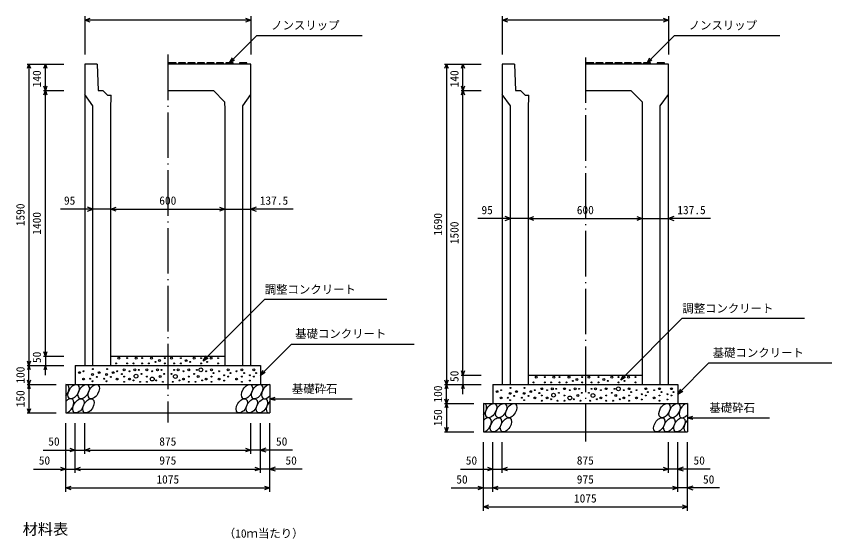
# Model space of a CAD drawing. Units: millimetres, scale not verified. Extents: x -16800 to 16800, y -5940 to 5940.
# Drawn here: x 7483 to 11780, y -2730 to 25 of the extents above; entities that cross this region are included whole.
import ezdxf
from ezdxf.enums import TextEntityAlignment as Align

# ---------------------------------------------------------------- set-up
doc = ezdxf.new("R2010")
doc.units = ezdxf.units.MM
doc.header["$LTSCALE"] = 20
doc.linetypes.add('LONG_DASHED_DOTTED', pattern=[15.25, 12, -1.5, 0.25, -1.5])
for name, color, linetype, lineweight in [('0-0_DIM', 7, 'Continuous', 25), ('0-2_HATCH', 6, 'Continuous', 25), ('0-5_OUTLINE', 3, 'Continuous', 25), ('0-6_TXT', 7, 'Continuous', 25)]:
    doc.layers.add(name, color=color, linetype=linetype, lineweight=lineweight)
doc.styles.add('ＭＳ ゴシック', font='')
doc.styles.get('ＭＳ ゴシック').set_extended_font_data('MS Gothic')

msp = doc.modelspace()

# ---------------------------------------------------------------- linework, layer by layer
at = {"layer": '0-0_DIM'}
for p, q in [((7844.28, 25.08), (7844.28, -176.66)), ((8719.28, 5.08), (7844.28, 5.08)), ((8719.28, 25.08), (8719.28, -176.66)), ((10044.28, 25.08), (10044.28, -176.66)), ((10919.28, 5.08), (10044.28, 5.08)), ((10919.28, 25.08), (10919.28, -176.66)), ((8606.78, -220.16), (8748.99, -77.95)), ((9305.88, -77.95), (8748.99, -77.95)), ((10806.78, -220.16), (10948.99, -77.95)), ((11505.88, -77.95), (10948.99, -77.95)), ((8606.78, -220.16), (8621.78, -194.18)), ((8606.78, -220.16), (8632.76, -205.16)), ((10806.78, -220.16), (10821.78, -194.18)), ((10806.78, -220.16), (10832.76, -205.16)), ((7540.08, -226.66), (7733.41, -226.66)), ((7550.08, -226.66), (7550.08, -1816.66)), ((7636.75, -366.66), (7636.75, -226.66)), ((9740.08, -226.66), (9933.41, -226.66)), ((9750.08, -226.66), (9750.08, -1916.66)), ((9836.75, -366.66), (9836.75, -226.66)), ((7626.75, -366.66), (7733.41, -366.66)), ((7636.75, -1766.66), (7636.75, -366.66)), ((9826.75, -366.66), (9933.41, -366.66)), ((9836.75, -1866.66), (9836.75, -366.66)), ((7886.78, -991.66), (7716.09, -991.66)), ((7981.78, -991.66), (7886.78, -991.66)), ((7981.78, -991.66), (8581.78, -991.66)), ((8581.78, -991.66), (8719.28, -991.66)), ((8942.05, -991.66), (8719.28, -991.66)), ((10086.78, -1041.66), (9916.1, -1041.66)), ((10181.78, -1041.66), (10086.78, -1041.66)), ((10181.78, -1041.66), (10781.78, -1041.66)), ((10781.78, -1041.66), (10919.28, -1041.66)), ((11142.05, -1041.66), (10919.28, -1041.66)), ((8932.94, -1703.01), (8769.28, -1866.66)), ((8932.94, -1703.01), (9579.81, -1703.01)), ((7626.75, -1766.66), (7733.41, -1766.66)), ((7636.75, -1766.66), (7636.75, -1816.66)), ((8468.1, -1791.66), (8483.1, -1765.68)), ((8468.1, -1791.66), (8494.08, -1776.66)), ((11132.94, -1803.01), (10969.28, -1966.66)), ((11132.94, -1803.01), (11779.81, -1803.01)), ((7540.08, -1816.66), (7733.41, -1816.66)), ((7550.08, -1916.66), (7550.08, -1816.66)), ((7636.75, -1866.66), (7636.75, -1816.66)), ((8769.28, -1866.66), (8784.28, -1840.68)), ((8769.28, -1866.66), (8795.26, -1851.66)), ((9826.75, -1866.66), (9933.41, -1866.66)), ((9836.75, -1866.66), (9836.75, -1916.66)), ((10668.1, -1891.66), (10683.1, -1865.68)), ((10668.1, -1891.66), (10694.08, -1876.66)), ((7540.08, -1916.66), (7694.28, -1916.66)), ((7550.08, -1916.66), (7550.08, -2066.66)), ((9740.08, -1916.66), (9933.41, -1916.66)), ((9750.08, -2016.66), (9750.08, -1916.66)), ((9836.75, -1966.66), (9836.75, -1916.66)), ((10969.28, -1966.66), (10984.28, -1940.68)), ((10969.28, -1966.66), (10995.26, -1951.66)), ((8819.28, -1991.66), (8848.26, -1983.9)), ((8819.28, -1991.66), (9252.6, -1991.66)), ((8819.28, -1991.66), (8848.26, -1999.43)), ((9740.08, -2016.66), (9894.28, -2016.66)), ((9750.08, -2016.66), (9750.08, -2166.66)), ((7540.08, -2066.66), (7694.28, -2066.66)), ((11019.28, -2091.66), (11048.26, -2083.9)), ((11019.28, -2091.66), (11452.6, -2091.66)), ((11019.28, -2091.66), (11048.26, -2099.43)), ((7744.28, -2482.18), (7744.28, -2119.83)), ((7794.28, -2382.18), (7794.28, -2119.83)), ((7844.28, -2282.18), (7844.28, -2119.83)), ((8719.28, -2282.18), (8719.28, -2119.83)), ((8769.28, -2382.18), (8769.28, -2119.83)), ((8819.28, -2482.18), (8819.28, -2119.83)), ((9740.08, -2166.66), (9894.28, -2166.66)), ((9944.28, -2582.18), (9944.28, -2219.83)), ((9994.28, -2482.18), (9994.28, -2219.83)), ((10044.28, -2382.18), (10044.28, -2219.83)), ((10919.28, -2382.18), (10919.28, -2219.83)), ((10969.28, -2482.18), (10969.28, -2219.83)), ((11019.28, -2582.18), (11019.28, -2219.83)), ((7624.28, -2262.18), (7844.28, -2262.18)), ((7844.28, -2262.18), (8719.28, -2262.18)), ((8939.28, -2262.18), (8719.28, -2262.18)), ((7574.28, -2362.18), (7794.28, -2362.18)), ((7794.28, -2362.18), (8769.28, -2362.18)), ((8989.28, -2362.18), (8769.28, -2362.18)), ((9824.28, -2362.18), (10044.28, -2362.18)), ((10044.28, -2362.18), (10919.28, -2362.18)), ((11139.28, -2362.18), (10919.28, -2362.18)), ((7744.28, -2462.18), (8819.28, -2462.18)), ((9774.28, -2462.18), (9994.28, -2462.18)), ((9994.28, -2462.18), (10969.28, -2462.18)), ((11189.28, -2462.18), (10969.28, -2462.18)), ((9944.28, -2562.18), (11019.28, -2562.18))]:
    msp.add_line(p, q, dxfattribs=at)
at = {"layer": '0-0_DIM', "linetype": 'LONG_DASHED_DOTTED'}
for p, q in [((8281.78, -176.66), (8281.78, -2116.66)), ((10481.78, -191.66), (10481.78, -2216.66))]:
    msp.add_line(p, q, dxfattribs=at)
at = {"layer": '0-0_DIM'}
for points in [[(7872.51, -5.18), (7844.32, 5.08), (7872.51, 15.34)], [(8691.13, 15.34), (8719.32, 5.08), (8691.13, -5.18)], [(10072.51, -5.18), (10044.32, 5.08), (10072.51, 15.34)], [(10891.13, 15.34), (10919.32, 5.08), (10891.13, -5.18)], [(7541.87, -249.21), (7550.08, -226.66), (7558.29, -249.21)], [(7628.54, -249.21), (7636.75, -226.66), (7644.96, -249.21)], [(9741.87, -249.21), (9750.08, -226.66), (9758.29, -249.21)], [(9828.54, -249.21), (9836.75, -226.66), (9844.96, -249.21)], [(7644.96, -344.11), (7636.75, -366.66), (7628.54, -344.11)], [(7628.54, -389.21), (7636.75, -366.66), (7644.96, -389.21)], [(9844.96, -344.11), (9836.75, -366.66), (9828.54, -344.11)], [(9828.54, -389.21), (9836.75, -366.66), (9844.96, -389.21)], [(7858.59, -1001.92), (7886.78, -991.66), (7858.59, -981.4)], [(8009.97, -1001.92), (7981.78, -991.66), (8009.97, -981.4)], [(8553.59, -981.4), (8581.78, -991.66), (8553.59, -1001.92)], [(8747.47, -981.4), (8719.28, -991.66), (8747.47, -1001.92)], [(10058.59, -1051.92), (10086.78, -1041.66), (10058.59, -1031.4)], [(10209.97, -1051.92), (10181.78, -1041.66), (10209.97, -1031.4)], [(10753.59, -1031.4), (10781.78, -1041.66), (10753.59, -1051.92)], [(10947.47, -1031.4), (10919.28, -1041.66), (10947.47, -1051.92)], [(8468.1, -1791.66), (8792.57, -1467.2), (9436.12, -1467.2)], [(10668.1, -1891.66), (10992.57, -1567.2), (11636.12, -1567.2)], [(7644.96, -1744.11), (7636.75, -1766.66), (7628.54, -1744.11)], [(7558.29, -1794.11), (7550.08, -1816.66), (7541.87, -1794.11)], [(7558.29, -1839.21), (7550.08, -1816.66), (7541.87, -1839.21)], [(7644.96, -1839.21), (7636.75, -1816.66), (7628.54, -1839.21)], [(9844.96, -1844.11), (9836.75, -1866.66), (9828.54, -1844.11)], [(7558.29, -1894.11), (7550.08, -1916.66), (7541.87, -1894.11)], [(7558.29, -1939.21), (7550.08, -1916.66), (7541.87, -1939.21)], [(9758.29, -1894.11), (9750.08, -1916.66), (9741.87, -1894.11)], [(9758.29, -1939.21), (9750.08, -1916.66), (9741.87, -1939.21)], [(9844.96, -1939.21), (9836.75, -1916.66), (9828.54, -1939.21)], [(9758.29, -1994.11), (9750.08, -2016.66), (9741.87, -1994.11)], [(9758.29, -2039.21), (9750.08, -2016.66), (9741.87, -2039.21)], [(7558.29, -2044.11), (7550.08, -2066.66), (7541.87, -2044.11)], [(9758.29, -2144.11), (9750.08, -2166.66), (9741.87, -2144.11)], [(7766.09, -2251.91), (7794.28, -2262.18), (7766.09, -2272.44)], [(7872.47, -2272.44), (7844.28, -2262.18), (7872.47, -2251.91)], [(8691.09, -2251.91), (8719.28, -2262.18), (8691.09, -2272.44)], [(8797.47, -2251.91), (8769.28, -2262.18), (8797.47, -2272.44)], [(7716.09, -2351.91), (7744.28, -2362.18), (7716.09, -2372.44)], [(7822.47, -2372.44), (7794.28, -2362.18), (7822.47, -2351.91)], [(8741.09, -2351.91), (8769.28, -2362.18), (8741.09, -2372.44)], [(8847.47, -2351.91), (8819.28, -2362.18), (8847.47, -2372.44)], [(9966.09, -2351.91), (9994.28, -2362.18), (9966.09, -2372.44)], [(10072.47, -2372.44), (10044.28, -2362.18), (10072.47, -2351.91)], [(10891.09, -2351.91), (10919.28, -2362.18), (10891.09, -2372.44)], [(10997.47, -2351.91), (10969.28, -2362.18), (10997.47, -2372.44)], [(7772.47, -2472.44), (7744.28, -2462.18), (7772.47, -2451.91)], [(8791.09, -2451.91), (8819.28, -2462.18), (8791.09, -2472.44)], [(9916.09, -2451.91), (9944.28, -2462.18), (9916.09, -2472.44)], [(10022.47, -2472.44), (9994.28, -2462.18), (10022.47, -2451.91)], [(10941.09, -2451.91), (10969.28, -2462.18), (10941.09, -2472.44)], [(11047.47, -2451.91), (11019.28, -2462.18), (11047.47, -2472.44)], [(9972.47, -2572.44), (9944.28, -2562.18), (9972.47, -2551.91)], [(10991.09, -2551.91), (11019.28, -2562.18), (10991.09, -2572.44)]]:
    msp.add_lwpolyline(points, dxfattribs=at)
at = {"layer": '0-2_HATCH'}
for p, q in [((8326.78, -226.66), (8325.78, -220.16)), ((8376.78, -226.66), (8375.78, -220.16)), ((8426.78, -226.66), (8425.78, -220.16)), ((8476.78, -226.66), (8475.78, -220.16)), ((8526.78, -226.66), (8525.78, -220.16)), ((8576.78, -226.66), (8575.78, -220.16)), ((8626.78, -226.66), (8625.78, -220.16)), ((8699.28, -226.66), (8698.28, -220.16)), ((10526.78, -226.66), (10525.78, -220.16)), ((10576.78, -226.66), (10575.78, -220.16)), ((10626.78, -226.66), (10625.78, -220.16)), ((10676.78, -226.66), (10675.78, -220.16)), ((10726.78, -226.66), (10725.78, -220.16)), ((10776.78, -226.66), (10775.78, -220.16)), ((10826.78, -226.66), (10825.78, -220.16)), ((10899.28, -226.66), (10898.28, -220.16))]:
    msp.add_line(p, q, dxfattribs=at)
for points in [[(8325.78, -220.16), (8287.78, -220.16), (8286.78, -226.66)], [(8375.78, -220.16), (8337.78, -220.16), (8336.78, -226.66)], [(8425.78, -220.16), (8387.78, -220.16), (8386.78, -226.66)], [(8475.78, -220.16), (8437.78, -220.16), (8436.78, -226.66)], [(8525.78, -220.16), (8487.78, -220.16), (8486.78, -226.66)], [(8575.78, -220.16), (8537.78, -220.16), (8536.78, -226.66)], [(8625.78, -220.16), (8587.78, -220.16), (8586.78, -226.66)], [(8698.28, -220.16), (8660.28, -220.16), (8659.28, -226.66)], [(10525.78, -220.16), (10487.78, -220.16), (10486.78, -226.66)], [(10575.78, -220.16), (10537.78, -220.16), (10536.78, -226.66)], [(10625.78, -220.16), (10587.78, -220.16), (10586.78, -226.66)], [(10675.78, -220.16), (10637.78, -220.16), (10636.78, -226.66)], [(10725.78, -220.16), (10687.78, -220.16), (10686.78, -226.66)], [(10775.78, -220.16), (10737.78, -220.16), (10736.78, -226.66)], [(10825.78, -220.16), (10787.78, -220.16), (10786.78, -226.66)], [(10898.28, -220.16), (10860.28, -220.16), (10859.28, -226.66)]]:
    msp.add_lwpolyline(points, dxfattribs=at)
for centre, radius in [((8009.45, -1805.36), 2.5), ((8023.47, -1777.35), 5), ((8067.57, -1777.35), 2.5), ((8067.57, -1805.36), 2.5), ((8101.28, -1805.36), 2.5), ((8115.3, -1777.35), 5), ((8145.75, -1777.35), 2.5), ((8145.75, -1805.36), 2.5), ((8181.64, -1805.36), 2.5), ((8195.66, -1777.35), 5), ((8216.69, -1797.48), 2.5), ((8237.71, -1790.48), 5), ((8265.75, -1777.35), 2.5), ((8265.75, -1805.36), 2.5), ((8300.92, -1777.63), 5), ((8314.94, -1805.65), 2.5), ((8350.82, -1777.63), 2.5), ((8350.82, -1805.65), 2.5), ((8378.86, -1790.76), 5), ((8399.89, -1797.77), 2.5), ((8420.92, -1777.63), 5), ((8457.14, -1777.63), 2.5), ((8457.14, -1805.65), 2.5), ((8488.32, -1797.77), 2.5), ((8509.35, -1777.63), 5), ((8546.35, -1777.63), 2.5), ((8546.35, -1805.65), 2.5), ((7838.09, -1846.49), 2.5), ((7887.52, -1834.84), 2.5), ((7961.86, -1834.84), 2.5), ((8015.47, -1846.49), 2.5), ((8051.75, -1838.61), 5), ((8079.79, -1846.49), 2.5), ((8107.82, -1839.48), 5), ((8128.86, -1839.48), 2.5), ((8171.75, -1838.61), 5), ((8199.79, -1846.49), 2.5), ((8227.82, -1839.48), 5), ((8248.86, -1839.48), 2.5), ((8314.71, -1839.48), 2.5), ((8335.74, -1839.48), 5), ((8363.78, -1846.49), 2.5), ((8391.82, -1838.61), 5), ((8434.71, -1839.48), 2.5), ((8455.74, -1839.48), 10), ((8483.78, -1846.49), 2.5), ((8511.82, -1838.61), 5), ((8551.72, -1846.49), 2.5), ((8599.9, -1838.61), 5), ((8644.51, -1846.49), 2.5), ((8672.55, -1838.61), 5), ((8735.3, -1838.61), 5), ((7816.52, -1854.11), 5), ((7838.09, -1887.63), 5), ((7872.66, -1886.14), 2.5), ((7885.08, -1863.35), 5), ((7907.15, -1876.9), 2.5), ((7919.56, -1854.11), 5), ((7947, -1886.14), 2.5), ((7959.41, -1863.35), 5), ((7981.48, -1876.9), 2.5), ((7993.9, -1854.11), 5), ((8015.47, -1887.63), 5), ((8039.33, -1861.4), 2.5), ((8051.75, -1874.5), 2.5), ((8079.79, -1887.63), 5), ((8114.36, -1872.5), 10), ((8142.87, -1860.49), 2.5), ((8171.75, -1874.5), 2.5), ((8199.79, -1887.63), 10), ((8241.84, -1874.5), 5), ((8262.87, -1860.49), 2.5), ((8300.69, -1860.49), 2.5), ((8321.72, -1874.5), 10), ((8363.78, -1887.63), 5), ((8391.82, -1874.5), 2.5), ((8420.69, -1860.49), 2.5), ((8441.72, -1874.5), 5), ((8483.78, -1887.63), 5), ((8511.82, -1874.5), 2.5), ((8523.16, -1856.18), 2.5), ((8551.72, -1887.63), 5), ((8578.58, -1867.7), 2.5), ((8599.9, -1874.5), 2.5), ((8611.24, -1856.18), 2.5), ((8644.51, -1887.63), 5), ((8672.55, -1874.5), 2.5), ((8683.89, -1856.18), 2.5), ((8713.97, -1867.7), 2.5), ((8735.3, -1874.5), 2.5), ((8746.64, -1856.18), 2.5), ((10223.47, -1877.35), 5), ((10267.57, -1877.35), 2.5), ((10315.3, -1877.35), 5), ((10345.75, -1877.35), 2.5), ((10395.66, -1877.35), 5), ((10437.71, -1890.48), 5), ((10465.75, -1877.35), 2.5), ((10500.92, -1877.63), 5), ((10550.82, -1877.63), 2.5), ((10578.86, -1890.76), 5), ((10620.92, -1877.63), 5), ((10657.14, -1877.63), 2.5), ((10709.35, -1877.63), 5), ((10746.35, -1877.63), 2.5), ((7885.08, -1899.24), 2.5), ((7959.41, -1899.24), 2.5), ((8051.75, -1902.51), 2.5), ((8100.82, -1894.64), 2.5), ((8135.86, -1902.51), 2.5), ((8171.75, -1902.51), 2.5), ((8220.82, -1894.64), 2.5), ((8255.86, -1902.51), 2.5), ((8307.7, -1902.51), 2.5), ((8342.75, -1894.64), 2.5), ((8391.82, -1902.51), 2.5), ((8427.7, -1902.51), 2.5), ((8462.75, -1894.64), 2.5), ((8511.82, -1902.51), 2.5), ((8578.58, -1895.72), 2.5), ((8672.55, -1902.51), 2.5), ((8713.97, -1895.72), 2.5), ((10087.52, -1934.84), 2.5), ((10161.86, -1934.84), 2.5), ((10209.45, -1905.36), 2.5), ((10267.57, -1905.36), 2.5), ((10301.28, -1905.36), 2.5), ((10345.75, -1905.36), 2.5), ((10381.64, -1905.36), 2.5), ((10416.69, -1897.48), 2.5), ((10465.75, -1905.36), 2.5), ((10514.94, -1905.65), 2.5), ((10550.82, -1905.65), 2.5), ((10599.89, -1897.77), 2.5), ((10655.74, -1939.48), 10), ((10657.14, -1905.65), 2.5), ((10688.32, -1897.77), 2.5), ((10746.35, -1905.65), 2.5), ((10016.52, -1954.11), 5), ((10038.09, -1946.49), 2.5), ((10085.08, -1963.35), 5), ((10107.15, -1976.9), 2.5), ((10119.56, -1954.11), 5), ((10159.41, -1963.35), 5), ((10181.48, -1976.9), 2.5), ((10193.9, -1954.11), 5), ((10215.47, -1946.49), 2.5), ((10239.33, -1961.4), 2.5), ((10251.75, -1938.61), 5), ((10251.75, -1974.5), 2.5), ((10279.79, -1946.49), 2.5), ((10307.82, -1939.48), 5), ((10314.36, -1972.5), 10), ((10328.86, -1939.48), 2.5), ((10342.87, -1960.49), 2.5), ((10371.75, -1938.61), 5), ((10371.75, -1974.5), 2.5), ((10399.79, -1946.49), 2.5), ((10427.82, -1939.48), 5), ((10441.84, -1974.5), 5), ((10448.86, -1939.48), 2.5), ((10462.87, -1960.49), 2.5), ((10500.69, -1960.49), 2.5), ((10521.72, -1974.5), 10), ((10514.71, -1939.48), 2.5), ((10535.74, -1939.48), 5), ((10563.78, -1946.49), 2.5), ((10591.82, -1938.61), 5), ((10591.82, -1974.5), 2.5), ((10620.69, -1960.49), 2.5), ((10634.71, -1939.48), 2.5), ((10641.72, -1974.5), 5), ((10683.78, -1946.49), 2.5), ((10711.82, -1938.61), 5), ((10711.82, -1974.5), 2.5), ((10723.16, -1956.18), 2.5), ((10751.72, -1946.49), 2.5), ((10778.58, -1967.7), 2.5), ((10799.9, -1938.61), 5), ((10799.9, -1974.5), 2.5), ((10811.24, -1956.18), 2.5), ((10844.51, -1946.49), 2.5), ((10872.55, -1938.61), 5), ((10872.55, -1974.5), 2.5), ((10883.89, -1956.18), 2.5), ((10913.97, -1967.7), 2.5), ((10935.3, -1938.61), 5), ((10935.3, -1974.5), 2.5), ((10946.64, -1956.18), 2.5), ((10038.09, -1987.63), 5), ((10072.66, -1986.14), 2.5), ((10085.08, -1999.24), 2.5), ((10147, -1986.14), 2.5), ((10159.41, -1999.24), 2.5), ((10215.47, -1987.63), 5), ((10251.75, -2002.51), 2.5), ((10279.79, -1987.63), 5), ((10300.82, -1994.64), 2.5), ((10335.86, -2002.51), 2.5), ((10371.75, -2002.51), 2.5), ((10399.79, -1987.63), 10), ((10420.82, -1994.64), 2.5), ((10455.86, -2002.51), 2.5), ((10507.7, -2002.51), 2.5), ((10542.75, -1994.64), 2.5), ((10563.78, -1987.63), 5), ((10591.82, -2002.51), 2.5), ((10627.7, -2002.51), 2.5), ((10662.75, -1994.64), 2.5), ((10683.78, -1987.63), 5), ((10711.82, -2002.51), 2.5), ((10751.72, -1987.63), 5), ((10778.58, -1995.72), 2.5), ((10844.51, -1987.63), 5), ((10872.55, -2002.51), 2.5), ((10913.97, -1995.72), 2.5)]:
    msp.add_circle(centre, radius, dxfattribs=at)
for centre, start_param, end_param in [((7731.92, -1954.18), 4.385593, 6.6745444), ((8805.42, -1954.18), 0.3357715, 4.4411806), ((7757.24, -2029.17), 3.5111464, 7.548991), ((8830.74, -2029.17), 1.2110787, 3.5658734), ((9931.92, -2054.18), 4.385593, 6.6745444), ((11005.42, -2054.18), 0.3357715, 4.4411806), ((9957.24, -2129.17), 3.5111464, 7.548991), ((11030.75, -2129.17), 1.2110787, 3.5658734)]:
    msp.add_ellipse(centre, major_axis=(21.81, 35.31), ratio=0.5792, start_param=start_param, end_param=end_param, dxfattribs=at)
for centre in [(7785.13, -1954.18), (7838.34, -1954.18), (7891.54, -1954.18), (8699.01, -1954.18), (8752.22, -1954.18), (7810.45, -2029.17), (7863.66, -2029.17), (8671.12, -2029.17), (8724.33, -2029.17), (8777.54, -2029.17), (9985.13, -2054.18), (10038.34, -2054.18), (10091.54, -2054.18), (10899.01, -2054.18), (10952.22, -2054.18), (10010.45, -2129.17), (10063.66, -2129.17), (10871.12, -2129.17), (10924.33, -2129.17), (10977.54, -2129.17)]:
    msp.add_ellipse(centre, major_axis=(21.81, 35.31), ratio=0.5792, dxfattribs=at)
at = {"layer": '0-5_OUTLINE'}
for p, q in [((7909.28, -226.66), (7844.28, -226.66)), ((7909.28, -226.66), (7914.28, -366.66)), ((8719.28, -226.66), (8281.78, -226.66)), ((8719.28, -1816.66), (8719.28, -226.66)), ((10109.28, -226.66), (10044.28, -226.66)), ((10109.28, -226.66), (10114.28, -366.66)), ((10919.28, -226.66), (10481.78, -226.66)), ((10919.28, -1916.66), (10919.28, -226.66)), ((7914.28, -366.66), (7939.28, -366.66)), ((7939.28, -366.66), (7964.28, -391.66)), ((8281.78, -366.66), (8521.78, -366.66)), ((8521.78, -366.66), (8580.76, -425.63)), ((8676.78, -446.66), (8719.28, -386.66)), ((10114.28, -366.66), (10139.28, -366.66)), ((10139.28, -366.66), (10164.28, -391.66)), ((10481.78, -366.66), (10721.78, -366.66)), ((10721.78, -366.66), (10780.76, -425.63)), ((7964.28, -391.66), (7983.66, -391.66)), ((7981.78, -466.66), (7983.66, -391.66)), ((8580.76, -425.63), (8581.78, -466.66)), ((10164.28, -391.66), (10183.66, -391.66)), ((10181.78, -466.66), (10183.66, -391.66)), ((10780.76, -425.63), (10781.78, -466.66)), ((7981.78, -1816.66), (7981.78, -466.66)), ((8676.78, -1816.66), (8676.78, -446.66)), ((10181.78, -1916.66), (10181.78, -466.66)), ((7981.78, -1766.66), (8581.78, -1766.66)), ((7794.28, -1816.66), (8769.28, -1816.66)), ((7794.28, -1816.66), (7794.28, -1916.66)), ((8769.28, -1816.66), (8769.28, -1916.66)), ((10181.78, -1866.66), (10781.78, -1866.66)), ((7744.28, -1916.66), (8819.28, -1916.66)), ((7744.28, -1916.66), (7744.28, -2066.66)), ((8819.28, -1916.66), (8819.28, -2066.66)), ((9994.28, -1916.66), (10969.28, -1916.66)), ((9994.28, -1916.66), (9994.28, -2016.66)), ((10969.28, -1916.66), (10969.28, -2016.66)), ((9944.28, -2016.66), (11019.28, -2016.66)), ((9944.28, -2016.66), (9944.28, -2166.66)), ((11019.28, -2016.66), (11019.28, -2166.66)), ((7744.28, -2066.66), (8819.28, -2066.66)), ((9944.28, -2166.66), (11019.28, -2166.66))]:
    msp.add_line(p, q, dxfattribs=at)
for points in [[(7844.28, -226.66), (7844.28, -1816.66), (7981.78, -1816.66)], [(10044.28, -226.66), (10044.28, -1916.66), (10181.78, -1916.66)], [(7886.78, -1816.66), (7886.78, -446.66), (7844.28, -386.66)], [(10086.78, -1916.66), (10086.78, -446.66), (10044.28, -386.66)], [(10876.78, -1916.66), (10876.78, -446.66), (10919.28, -386.66)], [(8581.78, -466.66), (8581.78, -1816.66), (8719.28, -1816.66)], [(10781.78, -466.66), (10781.78, -1916.66), (10919.28, -1916.66)]]:
    msp.add_lwpolyline(points, dxfattribs=at)

# ---------------------------------------------------------------- texts
at = {"layer": '0-0_DIM', "style": 'ＭＳ ゴシック'}
for s, p in [('ノンスリップ', (8826.3, -57.77)), ('ノンスリップ', (11026.3, -57.77)), ('95', (7734.51, -981.66)), ('600', (8236.78, -981.66)), ('137.5', (8766.38, -981.66)), ('95', (9934.51, -1031.66)), ('600', (10436.78, -1031.66)), ('137.5', (10966.38, -1031.66)), ('調整コンクリート', (8792.57, -1450.77)), ('調整コンクリート', (10992.57, -1550.77)), ('基礎コンクリート', (8952.94, -1684.27)), ('基礎コンクリート', (11152.94, -1784.27)), ('基礎砕石', (8935.6, -1974.49)), ('基礎砕石', (11135.6, -2074.49)), ('50', (7651.84, -2252.18)), ('875', (8236.78, -2252.18)), ('50', (8851.72, -2252.18)), ('50', (7601.84, -2352.18)), ('975', (8236.78, -2352.18)), ('50', (8901.72, -2352.18)), ('50', (9851.84, -2352.18)), ('875', (10436.78, -2352.18)), ('50', (11051.72, -2352.18)), ('1075', (8221.78, -2452.18)), ('50', (9801.84, -2452.18)), ('975', (10436.78, -2452.18)), ('50', (11101.72, -2452.18)), ('1075', (10421.78, -2552.18))]:
    msp.add_text(s, height=43.99, dxfattribs=at).set_placement(p, align=Align.BOTTOM_LEFT)
for s, p in [('140', (7626.75, -349.41)), ('140', (9826.75, -349.41)), ('1590', (7540.08, -1081.66)), ('1400', (7626.75, -1126.66)), ('1690', (9740.08, -1131.66)), ('1500', (9826.75, -1176.66)), ('50', (7626.75, -1803.33)), ('100', (7540.08, -1911.66)), ('50', (9826.75, -1903.33)), ('100', (9740.08, -2011.66)), ('150', (7540.08, -2036.66)), ('150', (9740.08, -2136.66))]:
    msp.add_text(s, height=43.99, rotation=90, dxfattribs=at).set_placement(p, align=Align.BOTTOM_LEFT)
at = {"layer": '0-6_TXT', "style": 'ＭＳ ゴシック'}
for s, height, p in [('材料表', 58.65, (7516.78, -2726.12)), ('（10ｍ当たり）', 43.99, (8576.78, -2737.12))]:
    msp.add_text(s, height=height, dxfattribs=at).set_placement(p, align=Align.BOTTOM_LEFT)

doc.saveas('drawing.dxf')
